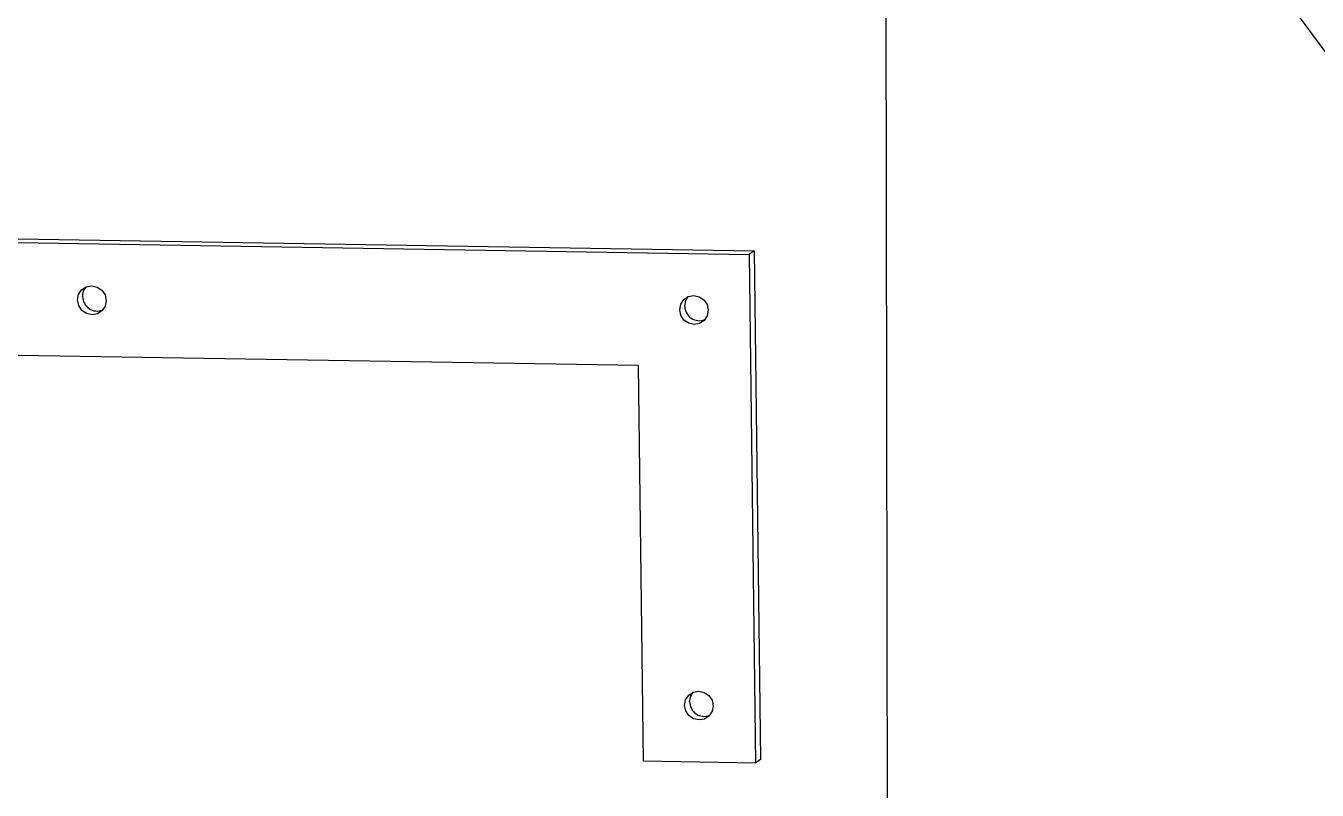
# Model space of a CAD drawing. Header units: millimetres. Extents: x 0 to 279, y 0 to 216.
# Drawn here: x 74.83 to 97.44, y 91.68 to 105.06 of the extents above; entities that cross this region are included whole.
import ezdxf

# ---------------------------------------------------------------- set-up
doc = ezdxf.new("R2010")
doc.units = ezdxf.units.MM
doc.layers.add('TITLE_BLOCK_BORDER', color=7, linetype='Continuous')
doc.dimstyles.new('SLDDIMSTYLE0', dxfattribs={"dimtxt": 0.18, "dimasz": 3.302, "dimexe": 0, "dimexo": 0.0625, "dimgap": 0, "dimtad": 0, "dimtih": 1, "dimtoh": 1, "dimdec": 0, "dimrnd": 1e-09, "dimzin": 0, "dimdsep": 46, "dimtxsty": 'Standard', "dimsah": 1, "dimcen": 0.09, "dimadec": 0, "dimazin": 0, "dimtfac": 3.302, "dimtdec": 0, "dimtofl": 0, "dimtmove": 0, "dimatfit": 3, "dimfxl": 1, "dimfrac": 2, "dimtolj": 1, "dimtzin": 0, "dimarcsym": 0})

msp = doc.modelspace()

# ---------------------------------------------------------------- linework, layer by layer
at = {"color": 7, "linetype": 'Continuous', "lineweight": 25}
for p, q in [((41.897, 101.791), (87.494, 101.06)), ((41.985, 101.855), (87.582, 101.123)), ((87.582, 101.123), (87.494, 101.06)), ((87.582, 101.123), (87.693, 92.215)), ((87.494, 101.06), (87.605, 92.151)), ((85.557, 99.112), (73.987, 99.297)), ((85.644, 92.183), (85.557, 99.112)), ((87.605, 92.151), (85.644, 92.183)), ((87.693, 92.215), (87.605, 92.151))]:
    msp.add_line(p, q, dxfattribs=at)
at = {"color": 7, "linetype": 'Continuous', "lineweight": 25, "flags": 128}
for points in [[(75.732, 100.259), (75.75, 100.355), (75.803, 100.436), (75.883, 100.49), (75.979, 100.507), (76.075, 100.486), (76.156, 100.43), (76.212, 100.348), (76.232, 100.251), (76.214, 100.155), (76.161, 100.074), (76.08, 100.02), (75.985, 100.002), (75.889, 100.023), (75.807, 100.079), (75.752, 100.162), (75.732, 100.259)], [(75.82, 100.322), (75.838, 100.419), (75.88, 100.488)], [(86.276, 100.09), (86.293, 100.186), (86.347, 100.267), (86.427, 100.32), (86.522, 100.338), (86.618, 100.317), (86.7, 100.261), (86.755, 100.179), (86.776, 100.082), (86.758, 99.985), (86.705, 99.904), (86.624, 99.851), (86.529, 99.833), (86.433, 99.854), (86.351, 99.91), (86.296, 99.993), (86.276, 100.09)], [(86.364, 100.153), (86.381, 100.25), (86.424, 100.319)], [(86.362, 93.161), (86.38, 93.257), (86.433, 93.338), (86.514, 93.392), (86.609, 93.409), (86.705, 93.389), (86.787, 93.333), (86.842, 93.25), (86.862, 93.153), (86.845, 93.057), (86.791, 92.976), (86.711, 92.922), (86.616, 92.905), (86.52, 92.925), (86.438, 92.981), (86.383, 93.064), (86.362, 93.161)], [(86.45, 93.225), (86.468, 93.321), (86.511, 93.39)]]:
    msp.add_lwpolyline(points, dxfattribs=at)
at = {"color": 7, "linetype": 'Continuous', "lineweight": 25}
for centre in [(76.076, 100.323), (86.62, 100.154), (86.706, 93.225)]:
    msp.add_arc(centre, 0.256, 180.0557, 291.9171, dxfattribs=at)

# ---------------------------------------------------------------- leaders
at = {"layer": 'TITLE_BLOCK_BORDER'}
for points in [[(92.498, 111.477), (101.678, 99.058)], [(89.875, 110.792), (89.924, 82.608)]]:
    msp.add_leader(points, dimstyle='SLDDIMSTYLE0', dxfattribs=at)

doc.saveas('drawing.dxf')
